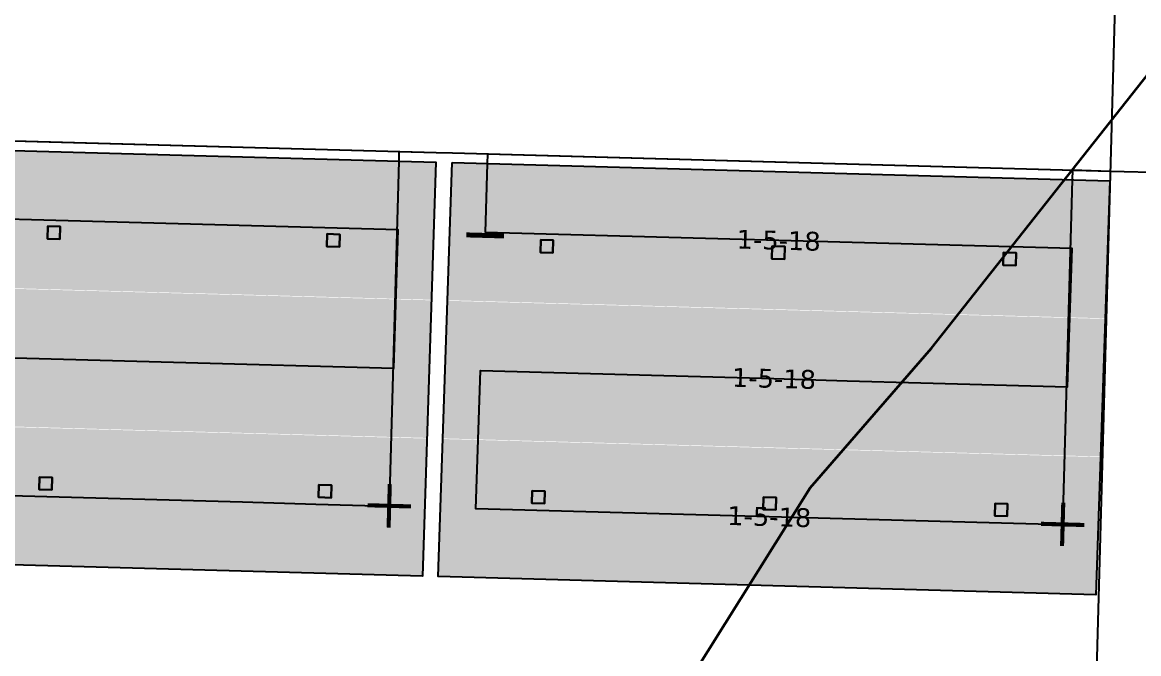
# Model space of a CAD drawing. Header units: metres. Extents: x 1477905 to 1478744, y 4202276 to 4202610.
# Drawn here: x 1478178.36 to 1478196.2, y 4202397.47 to 4202407.56 of the extents above; entities that cross this region are included whole.
import ezdxf

# ---------------------------------------------------------------- set-up
doc = ezdxf.new("R2010")
doc.units = ezdxf.units.M
doc.layers.add('Nouveau Terrain - CN - Courbes', color=22, linetype='Continuous', lineweight=0)
doc.layers.add('PVcase AlignmentLine', color=130, linetype='Continuous', plot=False)
for name, color, linetype in [('PVcase Device Coloring', 7, 'Continuous'), ('PVcase Polarity Symbols', 7, 'Continuous'), ('PVcase Poles', 7, 'Continuous'), ('PVcase PV Area', 30, 'Continuous'), ('PVcase PV Modules (full frames)', 142, 'Continuous'), ('PVcase PV Modules (optimised)', 142, 'Continuous'), ('PVcase String Cables', 150, 'Continuous'), ('PVcase Stringing Numbers', 7, 'Continuous'), ('PVcase Strings', 92, 'Continuous')]:
    doc.layers.add(name, color=color, linetype=linetype)
doc.styles.get("Standard").update_dxf_attribs({"font": 'verdana.ttf'})
doc.styles.add('UBS-Style de texte', font='verdana.ttf')

# ---------------------------------------------------------------- blocks, each defined once
blk = doc.blocks.new('3P9@15DEG F FX ID1 PVBlock')
at = {"layer": 'PVcase PV Modules (optimised)', "color": 0}
blk.add_polyline3d([(0, 0, 1.773945735132677), (10.51400162759372, -0.289989266967853, 1.773945735132681), (10.33147062642251, -6.907928142661405, 3.503197731902218e-15), (-0.1825310011712116, -6.617938875693552, 0)], close=True, dxfattribs=at)
blk = doc.blocks.new('3P18@15DEG F FX ID1 PVBlock')
at = {"layer": 'PVcase PV Modules (optimised)', "color": 0}
blk.add_polyline3d([(0, 0, 1.773945735132677), (21.06698842950539, -0.5810537936249766, 1.773945735132684), (20.88445742833417, -7.198992669318528, 7.019385073192552e-15), (-0.1825310011712116, -6.617938875693552, 0)], close=True, dxfattribs=at)

msp = doc.modelspace()

# ---------------------------------------------------------------- hatches: boundary and pattern name
at = {"layer": 'PVcase Device Coloring', "true_color": 0x139700, "transparency": 33554582}
for points in [[(1478168.593890336, 4202405.776313019), (1478168.522145001, 4202403.57707603), (1478184.896023168, 4202403.125464065), (1478184.967768502, 4202405.324701054)], [(1478185.228123919, 4202405.317520129), (1478185.152905136, 4202403.118378941), (1478195.663701091, 4202402.82847809), (1478195.738919874, 4202405.027619278)], [(1478169.694176942, 4202403.535086997), (1478169.622431608, 4202401.335850008), (1478184.823962885, 4202400.916572831), (1478184.895708219, 4202403.11580982)], [(1478185.15257494, 4202403.108725117), (1478185.077356156, 4202400.909583929), (1478195.588152111, 4202400.619683078), (1478195.663370894, 4202402.818824266)], [(1478152.990563536, 4202401.784914727), (1478152.918818201, 4202399.585677738), (1478184.751902602, 4202398.707681596), (1478184.823647936, 4202400.906918585)], [(1478185.07702596, 4202400.899930106), (1478185.001807177, 4202398.700788918), (1478195.512603131, 4202398.410888067), (1478195.587821915, 4202400.610029255)]]:
    msp.add_hatch(color=84, dxfattribs=at).paths.add_polyline_path(points, flags=0)

# ---------------------------------------------------------------- linework, layer by layer
at = {"layer": 'Nouveau Terrain - CN - Courbes', "linetype": 'Continuous', "lineweight": 35}
msp.add_polyline3d([(1478113.089955006, 4202394.656081598, 80), (1478114.871404841, 4202391.113305584, 80), (1478117.07712015, 4202386.019406037, 80), (1478118.708038083, 4202383.220201635, 80), (1478120.217768105, 4202381.848457693, 80), (1478124.936661209, 4202379.170864936, 80), (1478128.488667265, 4202376.942604651, 80), (1478146.541307, 4202371.499062004, 80), (1478150.382752854, 4202370.897508643, 80), (1478154.257961137, 4202370.857641023, 80), (1478158.166931851, 4202371.379459148, 80), (1478163.243427384, 4202372.797806688, 80), (1478167.362408115, 4202374.391370058, 80), (1478170.702755752, 4202376.232581834, 80), (1478177.097571448, 4202380.604753485, 80), (1478179.79088818, 4202382.881526322, 80), (1478185.739123599, 4202391.800957453, 80), (1478190.94616352, 4202400.117063072, 80), (1478192.88895124, 4202402.352852366, 80), (1478208.666926566, 4202422.322712625, 80)], dxfattribs=at)
at = {"layer": 'PVcase AlignmentLine'}
msp.add_lwpolyline([(1478196.779234952, 4202442.745830558), (1478193.703769114, 4202331.24014277)], dxfattribs=at)
at = {"layer": 'PVcase Poles'}
for points in [[(1478178.758170777, 4202404.099438613, 79.26534990990055), (1478178.76368493, 4202404.299362585, 79.26534990990055), (1478178.76368493, 4202404.299362585, 82.67067610715006), (1478178.758170777, 4202404.099438613, 82.61707679702161), (1478178.758170777, 4202404.099438613, 79.26534990990055), (1478178.958094748, 4202404.093924461, 79.26534990990055), (1478178.958094748, 4202404.093924461, 82.61331642617039), (1478178.758170777, 4202404.099438613, 82.61707679702161), (1478178.958094748, 4202404.093924461, 82.61331642617039), (1478178.963608901, 4202404.293848433, 82.66691573629882), (1478178.963608901, 4202404.293848433, 79.26534990990055), (1478178.958094748, 4202404.093924461, 79.26534990990055), (1478178.963608901, 4202404.293848433, 79.26534990990055), (1478178.76368493, 4202404.299362585, 79.26534990990055), (1478178.963608901, 4202404.293848433, 79.26534990990055), (1478178.963608901, 4202404.293848433, 82.66691573629882), (1478178.76368493, 4202404.299362585, 82.67067610715006)], [(1478183.224682498, 4202403.976246653, 79.19680220688221), (1478183.230196651, 4202404.176170625, 79.19680220688221), (1478183.230196651, 4202404.176170625, 82.58666546874782), (1478183.224682498, 4202403.976246653, 82.53306615861939), (1478183.224682498, 4202403.976246653, 79.19680220688221), (1478183.424606469, 4202403.970732501, 79.19680220688221), (1478183.424606469, 4202403.970732501, 82.52930578776817), (1478183.224682498, 4202403.976246653, 82.53306615861939), (1478183.424606469, 4202403.970732501, 82.52930578776817), (1478183.430120622, 4202404.170656472, 82.5829050978966), (1478183.430120622, 4202404.170656472, 79.19680220688221), (1478183.424606469, 4202403.970732501, 79.19680220688221), (1478183.430120622, 4202404.170656472, 79.19680220688221), (1478183.230196651, 4202404.176170625, 79.19680220688221), (1478183.430120622, 4202404.170656472, 79.19680220688221), (1478183.430120622, 4202404.170656472, 82.5829050978966), (1478183.230196651, 4202404.176170625, 82.58666546874782)], [(1478186.638034676, 4202403.882102148, 79.15031480075994), (1478186.643548828, 4202404.082026119, 79.15031480075994), (1478186.643548828, 4202404.082026119, 82.51462451336772), (1478186.638034676, 4202403.882102148, 82.46101833037667), (1478186.638034676, 4202403.882102148, 79.15031480075994), (1478186.837958646, 4202403.876587995, 79.15031480075994), (1478186.837958646, 4202403.876587995, 82.45607841019047), (1478186.638034676, 4202403.882102148, 82.46101833037667), (1478186.837958646, 4202403.876587995, 82.45607841019047), (1478186.843472799, 4202404.076511967, 82.50968459318152), (1478186.843472799, 4202404.076511967, 79.15031480075994), (1478186.837958646, 4202403.876587995, 79.15031480075994), (1478186.843472799, 4202404.076511967, 79.15031480075994), (1478186.643548828, 4202404.082026119, 79.15031480075994), (1478186.843472799, 4202404.076511967, 79.15031480075994), (1478186.843472799, 4202404.076511967, 82.50968459318152), (1478186.643548828, 4202404.082026119, 82.51462451336772)], [(1478190.336499766, 4202403.780093871, 79.08596759407439), (1478190.342013919, 4202403.980017843, 79.08596759407439), (1478190.342013919, 4202403.980017843, 82.42323916210286), (1478190.336499766, 4202403.780093871, 82.3696329791118), (1478190.336499766, 4202403.780093871, 79.08596759407439), (1478190.536423737, 4202403.774579719, 79.08596759407439), (1478190.536423737, 4202403.774579719, 82.36469305892561), (1478190.336499766, 4202403.780093871, 82.3696329791118), (1478190.536423737, 4202403.774579719, 82.36469305892561), (1478190.54193789, 4202403.97450369, 82.41829924191666), (1478190.54193789, 4202403.97450369, 79.08596759407439), (1478190.536423737, 4202403.774579719, 79.08596759407439), (1478190.54193789, 4202403.97450369, 79.08596759407439), (1478190.342013919, 4202403.980017843, 79.08596759407439), (1478190.54193789, 4202403.97450369, 79.08596759407439), (1478190.54193789, 4202403.97450369, 82.41829924191666), (1478190.342013919, 4202403.980017843, 82.42323916210286)], [(1478194.034964857, 4202403.678085595, 78.99654107995744), (1478194.04047901, 4202403.878009567, 78.99654107995744), (1478194.04047901, 4202403.878009567, 82.33185381108815), (1478194.034964857, 4202403.678085595, 82.2782476280971), (1478194.034964857, 4202403.678085595, 78.99654107995744), (1478194.234888828, 4202403.672571443, 78.99654107995744), (1478194.234888828, 4202403.672571443, 82.2733077079109), (1478194.034964857, 4202403.678085595, 82.2782476280971), (1478194.234888828, 4202403.672571443, 82.2733077079109), (1478194.24040298, 4202403.872495415, 82.32691389090195), (1478194.24040298, 4202403.872495415, 78.99654107995744), (1478194.234888828, 4202403.672571443, 78.99654107995744), (1478194.24040298, 4202403.872495415, 78.99654107995744), (1478194.04047901, 4202403.878009567, 78.99654107995744), (1478194.24040298, 4202403.872495415, 78.99654107995744), (1478194.24040298, 4202403.872495415, 82.32691389090195), (1478194.04047901, 4202403.878009567, 82.33185381108815)], [(1478178.627388521, 4202400.090520406, 79.21361822110964), (1478178.632902673, 4202400.290444378, 79.21361822110964), (1478178.632902673, 4202400.290444378, 81.59612181209604), (1478178.627388521, 4202400.090520406, 81.5425225019676), (1478178.627388521, 4202400.090520406, 79.21361822110964), (1478178.827312492, 4202400.085006254, 79.21361822110964), (1478178.827312492, 4202400.085006254, 81.53876213111637), (1478178.627388521, 4202400.090520406, 81.5425225019676), (1478178.827312492, 4202400.085006254, 81.53876213111637), (1478178.832826644, 4202400.284930225, 81.5923614412448), (1478178.832826644, 4202400.284930225, 79.21361822110964), (1478178.827312492, 4202400.085006254, 79.21361822110964), (1478178.832826644, 4202400.284930225, 79.21361822110964), (1478178.632902673, 4202400.290444378, 79.21361822110964), (1478178.832826644, 4202400.284930225, 79.21361822110964), (1478178.832826644, 4202400.284930225, 81.5923614412448), (1478178.632902673, 4202400.290444378, 81.59612181209604)], [(1478183.093900242, 4202399.967328447, 79.1435174596044), (1478183.099414395, 4202400.167252419, 79.1435174596044), (1478183.099414395, 4202400.167252419, 81.51211117394114), (1478183.093900242, 4202399.967328447, 81.4585118638127), (1478183.093900242, 4202399.967328447, 79.1435174596044), (1478183.293824213, 4202399.961814295, 79.1435174596044), (1478183.293824213, 4202399.961814295, 81.45475149296146), (1478183.093900242, 4202399.967328447, 81.4585118638127), (1478183.293824213, 4202399.961814295, 81.45475149296146), (1478183.299338365, 4202400.161738266, 81.50835080308991), (1478183.299338365, 4202400.161738266, 79.1435174596044), (1478183.293824213, 4202399.961814295, 79.1435174596044), (1478183.299338365, 4202400.161738266, 79.1435174596044), (1478183.099414395, 4202400.167252419, 79.1435174596044), (1478183.299338365, 4202400.161738266, 79.1435174596044), (1478183.299338365, 4202400.161738266, 81.50835080308991), (1478183.099414395, 4202400.167252419, 81.51211117394114)], [(1478186.500920781, 4202399.873358576, 79.09004514181507), (1478186.506434933, 4202400.073282547, 79.09004514181507), (1478186.506434933, 4202400.073282547, 81.44020798741404), (1478186.500920781, 4202399.873358576, 81.386601804423), (1478186.500920781, 4202399.873358576, 79.09004514181507), (1478186.700844752, 4202399.867844423, 79.09004514181507), (1478186.700844752, 4202399.867844423, 81.38166188423679), (1478186.500920781, 4202399.873358576, 81.386601804423), (1478186.700844752, 4202399.867844423, 81.38166188423679), (1478186.706358904, 4202400.067768395, 81.43526806722785), (1478186.706358904, 4202400.067768395, 79.09004514181507), (1478186.700844752, 4202399.867844423, 79.09004514181507), (1478186.706358904, 4202400.067768395, 79.09004514181507), (1478186.506434933, 4202400.073282547, 79.09004514181507), (1478186.706358904, 4202400.067768395, 79.09004514181507), (1478186.706358904, 4202400.067768395, 81.43526806722785), (1478186.506434933, 4202400.073282547, 81.44020798741404)], [(1478190.199385872, 4202399.771350299, 79.01461124332677), (1478190.204900024, 4202399.971274271, 79.01461124332677), (1478190.204900024, 4202399.971274271, 81.34882263614516), (1478190.199385872, 4202399.771350299, 81.2952164531541), (1478190.199385872, 4202399.771350299, 79.01461124332677), (1478190.399309843, 4202399.765836147, 79.01461124332677), (1478190.399309843, 4202399.765836147, 81.29027653296791), (1478190.199385872, 4202399.771350299, 81.2952164531541), (1478190.399309843, 4202399.765836147, 81.29027653296791), (1478190.404823995, 4202399.965760118, 81.34388271595896), (1478190.404823995, 4202399.965760118, 79.01461124332677), (1478190.399309843, 4202399.765836147, 79.01461124332677), (1478190.404823995, 4202399.965760118, 79.01461124332677), (1478190.204900024, 4202399.971274271, 79.01461124332677), (1478190.404823995, 4202399.965760118, 79.01461124332677), (1478190.404823995, 4202399.965760118, 81.34388271595896), (1478190.204900024, 4202399.971274271, 81.34882263614516)], [(1478193.897850963, 4202399.669342023, 78.9103576090988), (1478193.903365115, 4202399.869265995, 78.9103576090988), (1478193.903365115, 4202399.869265995, 81.25743728513447), (1478193.897850963, 4202399.669342023, 81.20383110214343), (1478193.897850963, 4202399.669342023, 78.9103576090988), (1478194.097774934, 4202399.663827871, 78.9103576090988), (1478194.097774934, 4202399.663827871, 81.19889118195722), (1478193.897850963, 4202399.669342023, 81.20383110214343), (1478194.097774934, 4202399.663827871, 81.19889118195722), (1478194.103289086, 4202399.863751843, 81.25249736494828), (1478194.103289086, 4202399.863751843, 78.9103576090988), (1478194.097774934, 4202399.663827871, 78.9103576090988), (1478194.103289086, 4202399.863751843, 78.9103576090988), (1478193.903365115, 4202399.869265995, 78.9103576090988), (1478194.103289086, 4202399.863751843, 78.9103576090988), (1478194.103289086, 4202399.863751843, 81.25249736494828), (1478193.903365115, 4202399.869265995, 81.25743728513447)]]:
    msp.add_polyline3d(points, dxfattribs=at)
at = {"layer": 'PVcase PV Area', "color": 92, "lineweight": 0, "ltscale": 0.3}
msp.add_lwpolyline([(1478081.195897831, 4202309.408074516, -0.05134033259658074), (1478078.780944264, 4202309.865308243), (1478063.362561366, 4202314.461482239, 0.05805379121474256), (1478060.627146449, 4202314.941552777, 0.01764863790454796), (1478045.521908471, 4202315.280897629), (1477980.304835158, 4202315.382556441), (1477969.227141967, 4202315.399824084, -0.5981483022966041), (1477963.409771807, 4202326.276816209), (1477966.523975583, 4202330.958387922), (1477988.681383842, 4202364.267542757), (1478000.256834568, 4202382.239012351), (1478010.317299969, 4202397.723511036), (1478024.479096755, 4202416.97208983), (1478037.541256056, 4202436.830169353), (1478046.880113991, 4202449.340671219), (1478048.925549185, 4202451.178073373), (1478191.473299444, 4202447.246428729, 0.1064139140517762), (1478196.779234951, 4202442.745830558), (1478193.703769114, 4202331.24014277), (1478155.058289575, 4202322.182856176, 0.2166355322477609), (1478133.90654308, 4202308.191252904, -0.2264994037307809), (1478128.45885733, 4202305.403806316), (1478120.587080255, 4202306.0704303)], format="xyb", close=True, dxfattribs=at)
at = {"layer": 'PVcase String Cables'}
for points in [[(1478195.321906073, 4202415.617837013, 82.8334404731007), (1478196.031156471, 4202415.598274995, 82.82135230132256), (1478196.031156471, 4202415.598274995, 79.2095591143313), (1478196.92085816, 4202415.573735904, 79.2), (1478196.84932561, 4202412.968544133, 79.2), (1478196.777793061, 4202410.363352362, 79.19999999999999), (1478196.706260512, 4202407.758160591, 79.2), (1478196.634727962, 4202405.15296882, 79.15788280688861), (1478195.744047544, 4202405.177534896, 79.18287926588822), (1478195.744047544, 4202405.177534896, 82.61126678904363), (1478185.233251589, 4202405.467435745, 82.87097798144063), (1478184.972659387, 4202405.474623202, 82.87512756556511), (1478163.909393663, 4202406.055574316, 83.27130662113949), (1478163.622408963, 4202406.063489711, 83.27690911967107), (1478142.555449153, 4202406.644542712, 83.24217069958777), (1478142.285561313, 4202406.651986554, 83.23938589041713), (1478121.806239898, 4202407.216831756, 82.979859128673), (1478121.802104284, 4202407.066888788, 82.97985267938674), (1478121.649906345, 4202401.548721196, 81.5005831593982)], [(1478195.321906073, 4202415.617837013, 82.8334404731007), (1478196.031156471, 4202415.598274995, 82.82135230132256), (1478196.031156471, 4202415.598274995, 79.2095591143313), (1478196.92085816, 4202415.573735904, 79.2), (1478196.84932561, 4202412.968544133, 79.2), (1478196.777793061, 4202410.363352362, 79.19999999999999), (1478196.706260512, 4202407.758160591, 79.2), (1478196.634727962, 4202405.15296882, 79.15788280688861), (1478195.744047544, 4202405.177534896, 79.18287926588822), (1478195.744047544, 4202405.177534896, 82.61126678904363), (1478185.233251589, 4202405.467435746, 82.87097798144141), (1478184.972659387, 4202405.474623203, 82.87512756556568), (1478163.909393663, 4202406.055574317, 83.27130662113625), (1478163.622408963, 4202406.063489713, 83.27690911967137), (1478142.555449153, 4202406.644542715, 83.24217069958765), (1478142.285561313, 4202406.651986558, 83.23938589041597), (1478135.860763834, 4202406.829190478, 83.1579668408954), (1478135.85662822, 4202406.679247504, 83.15796039160792), (1478135.826295158, 4202405.579476221, 82.86314184691729)], [(1478195.321906073, 4202415.617837013, 82.8334404731007), (1478196.031156471, 4202415.598274995, 82.82135230132256), (1478196.031156471, 4202415.598274995, 79.2095591143313), (1478196.92085816, 4202415.573735904, 79.2), (1478196.84932561, 4202412.968544133, 79.2), (1478196.777793061, 4202410.363352362, 79.19999999999999), (1478196.706260512, 4202407.75816059, 79.2), (1478196.634727962, 4202405.152968819, 79.1578828068684), (1478195.744047544, 4202405.177534895, 79.18287926586801), (1478195.744047544, 4202405.177534895, 82.61126678904283), (1478185.233251589, 4202405.467435745, 82.87097798144063), (1478184.972659387, 4202405.474623202, 82.87512756556511), (1478163.909393663, 4202406.055574317, 83.27130662113568), (1478163.622408963, 4202406.063489713, 83.27690911967137), (1478142.555449153, 4202406.644542715, 83.24217069958765), (1478142.285561313, 4202406.651986558, 83.23938589041597), (1478137.040721996, 4202406.796645761, 83.17292000826595), (1478137.036586382, 4202406.646702787, 83.17291355897875), (1478136.945320882, 4202403.33773335, 82.28586952676669)], [(1478195.321906073, 4202415.617837013, 82.8334404731007), (1478196.031156471, 4202415.598274995, 82.82135230132256), (1478196.031156471, 4202415.598274995, 79.2095591143313), (1478196.92085816, 4202415.573735904, 79.2), (1478196.849325611, 4202412.968544133, 79.2), (1478196.777793061, 4202410.363352362, 79.19999999999999), (1478196.706260512, 4202407.758160592, 79.2), (1478196.634727962, 4202405.152968821, 79.15788280690242), (1478195.744047544, 4202405.177534897, 79.18287926590843), (1478195.744047544, 4202405.177534897, 82.6112667890444), (1478185.233251589, 4202405.467435746, 82.87097798144221), (1478184.972659387, 4202405.474623204, 82.87512756556625), (1478163.909393663, 4202406.055574318, 83.27130662113683), (1478163.622408963, 4202406.063489714, 83.27690911967133), (1478142.555449153, 4202406.644542716, 83.2421706995876), (1478142.285561313, 4202406.651986558, 83.23938589041597), (1478137.033223853, 4202406.79685257, 83.17282498710492), (1478137.029088239, 4202406.646909595, 83.17281853781772), (1478136.998755177, 4202405.547138312, 82.87799999313003)], [(1478195.321906073, 4202415.617837013, 82.8334404731007), (1478196.031156471, 4202415.598274995, 82.82135230132256), (1478196.031156471, 4202415.598274995, 79.2095591143313), (1478196.92085816, 4202415.573735904, 79.2), (1478196.84932561, 4202412.968544133, 79.2), (1478196.777793061, 4202410.363352362, 79.19999999999999), (1478196.706260512, 4202407.758160591, 79.2), (1478196.634727962, 4202405.15296882, 79.15788280688861), (1478195.744047544, 4202405.177534896, 79.18287926588822), (1478195.744047544, 4202405.177534896, 82.61126678904363), (1478185.233251589, 4202405.467435746, 82.87097798144141), (1478184.972659387, 4202405.474623203, 82.87512756556568), (1478163.909393663, 4202406.055574317, 83.27130662113625), (1478163.622408963, 4202406.063489714, 83.27690911967133), (1478142.555449153, 4202406.644542716, 83.2421706995876), (1478142.285561313, 4202406.651986558, 83.23938589041597), (1478138.213182015, 4202406.764307854, 83.18777815448426), (1478138.209046401, 4202406.614364879, 83.18777170519708), (1478138.117780901, 4202403.305395441, 82.30072767272998)], [(1478195.321906073, 4202415.617837013, 82.8334404731007), (1478196.031156471, 4202415.598274995, 82.82135230132256), (1478196.031156471, 4202415.598274995, 79.2095591143313), (1478196.92085816, 4202415.573735904, 79.2), (1478196.84932561, 4202412.968544133, 79.2), (1478196.777793061, 4202410.363352362, 79.19999999999999), (1478196.706260512, 4202407.758160591, 79.2), (1478196.634727962, 4202405.15296882, 79.15788280688861), (1478195.744047544, 4202405.177534896, 79.18287926588822), (1478195.744047544, 4202405.177534896, 82.61126678904363), (1478185.233251589, 4202405.467435746, 82.87097798144141), (1478184.972659387, 4202405.474623202, 82.87512756556511), (1478163.909393663, 4202406.055574317, 83.27130662113568), (1478163.622408963, 4202406.063489713, 83.27690911967137), (1478152.505156227, 4202406.370117395, 83.25857729584796), (1478152.501020613, 4202406.220174423, 83.25857718664632), (1478152.348822674, 4202400.702006832, 81.77942433463447)], [(1478195.321906073, 4202415.617837013, 82.8334404731007), (1478196.031156471, 4202415.598274995, 82.82135230132256), (1478196.031156471, 4202415.598274995, 79.2095591143313), (1478196.92085816, 4202415.573735904, 79.2), (1478196.84932561, 4202412.968544133, 79.2), (1478196.777793061, 4202410.363352362, 79.19999999999999), (1478196.706260512, 4202407.75816059, 79.2), (1478196.634727962, 4202405.152968819, 79.1578828068684), (1478195.744047544, 4202405.177534895, 79.18287926586801), (1478195.744047544, 4202405.177534895, 82.61126678904283), (1478185.233251589, 4202405.467435745, 82.87097798144063), (1478184.972659387, 4202405.474623202, 82.87512756556511), (1478163.909393663, 4202406.055574317, 83.27130662113625), (1478163.622408963, 4202406.063489713, 83.27690911967137), (1478153.677708723, 4202406.337776938, 83.26051077944334), (1478153.673573109, 4202406.187833965, 83.26051067024174), (1478153.52137517, 4202400.669666373, 81.78135781822941)], [(1478195.321906073, 4202415.617837013, 82.8334404731007), (1478196.031156471, 4202415.598274995, 82.82135230132256), (1478196.031156471, 4202415.598274995, 79.2095591143313), (1478196.92085816, 4202415.573735904, 79.2), (1478196.84932561, 4202412.968544133, 79.2), (1478196.777793061, 4202410.363352362, 79.19999999999999), (1478196.706260512, 4202407.758160591, 79.2), (1478196.634727962, 4202405.15296882, 79.15788280688861), (1478195.744047544, 4202405.177534896, 79.18287926588822), (1478195.744047544, 4202405.177534896, 82.61126678904363), (1478185.233251589, 4202405.467435742, 82.87097798144401), (1478184.972659386, 4202405.4746232, 82.87512756556777), (1478167.986823757, 4202405.943113706, 83.19461422095353), (1478167.982688143, 4202405.793170737, 83.19460001506553), (1478167.952355081, 4202404.693399454, 82.89975302091325)], [(1478195.321906073, 4202415.617837013, 82.8334404731007), (1478196.031156471, 4202415.598274995, 82.82135230132256), (1478196.031156471, 4202415.598274995, 79.2095591143313), (1478196.92085816, 4202415.573735904, 79.2), (1478196.84932561, 4202412.968544133, 79.2), (1478196.777793061, 4202410.363352362, 79.19999999999999), (1478196.706260512, 4202407.75816059, 79.2), (1478196.634727962, 4202405.152968819, 79.1578828068684), (1478195.744047544, 4202405.177534895, 79.18287926586801), (1478195.744047544, 4202405.177534895, 82.61126678904283), (1478185.233251589, 4202405.467435742, 82.87097798144401), (1478184.972659386, 4202405.474623199, 82.8751275655672), (1478169.148042802, 4202405.911085838, 83.17277284694663), (1478169.143907188, 4202405.761142869, 83.172758641063), (1478169.052641688, 4202402.45217343, 82.2856290103267)], [(1478195.321906073, 4202415.617837013, 82.8334404731007), (1478196.031156471, 4202415.598274995, 82.82135230132256), (1478196.031156471, 4202415.598274995, 79.2095591143313), (1478196.92085816, 4202415.573735904, 79.2), (1478196.849325611, 4202412.968544133, 79.2), (1478196.777793061, 4202410.363352362, 79.19999999999999), (1478196.706260512, 4202407.758160591, 79.2), (1478196.634727962, 4202405.15296882, 79.15788280688221), (1478195.744047544, 4202405.177534896, 79.18287926588822), (1478195.744047544, 4202405.177534896, 82.61126678904363), (1478185.233251589, 4202405.467435742, 82.87097798144401), (1478184.972659387, 4202405.4746232, 82.87512756556339), (1478169.159170647, 4202405.910778919, 83.1725635432685), (1478169.155035033, 4202405.760835949, 83.17254933738428), (1478169.12470197, 4202404.661064665, 82.87770234302205)], [(1478195.321906073, 4202415.617837013, 82.8334404731007), (1478196.031156471, 4202415.598274995, 82.82135230132256), (1478196.031156471, 4202415.598274995, 79.2095591143313), (1478196.92085816, 4202415.573735904, 79.2), (1478196.84932561, 4202412.968544133, 79.2), (1478196.777793061, 4202410.363352362, 79.19999999999999), (1478196.706260512, 4202407.758160591, 79.2), (1478196.634727962, 4202405.15296882, 79.15788280688861), (1478195.744047544, 4202405.177534896, 79.18287926588822), (1478195.744047544, 4202405.177534896, 82.61126678904363), (1478185.233251589, 4202405.467435742, 82.87097798144401), (1478184.972659386, 4202405.4746232, 82.87512756556777), (1478170.320389692, 4202405.878751051, 83.15072216926107), (1478170.316254077, 4202405.728808081, 83.15070796337689), (1478170.224988577, 4202402.419838643, 82.2635783327667)], [(1478195.321906073, 4202415.617837013, 82.8334404731007), (1478196.031156471, 4202415.598274995, 82.82135230132256), (1478196.031156471, 4202415.598274995, 79.2095591143313), (1478196.92085816, 4202415.573735904, 79.2), (1478196.849325611, 4202412.968544133, 79.2), (1478196.777793061, 4202410.363352362, 79.19999999999999), (1478196.706260512, 4202407.758160591, 79.2), (1478196.634727962, 4202405.15296882, 79.15788280688221), (1478195.744047544, 4202405.177534896, 79.18287926588822), (1478195.744047544, 4202405.177534896, 82.61126678904363), (1478185.233251589, 4202405.467435743, 82.87097798143905), (1478184.972659387, 4202405.4746232, 82.87512756556396), (1478184.37742452, 4202405.491040519, 82.88632334073574), (1478184.373288906, 4202405.341097543, 82.88630913484755), (1478184.221090967, 4202399.82292995, 81.40689686799186)], [(1478195.321906073, 4202415.617837013, 82.8334404731007), (1478196.031156471, 4202415.598274995, 82.82135230132256), (1478196.031156471, 4202415.598274995, 79.2095591143313), (1478196.92085816, 4202415.573735904, 79.2), (1478196.849325611, 4202412.968544133, 79.2), (1478196.777793061, 4202410.363352362, 79.19999999999999), (1478196.706260512, 4202407.758160591, 79.2), (1478196.634727962, 4202405.15296882, 79.15788280688221), (1478195.744047544, 4202405.177534895, 79.18287926586801), (1478195.744047544, 4202405.177534895, 82.61126678904283), (1478185.791594852, 4202405.452035937, 82.85718188121533), (1478185.787459238, 4202405.302092964, 82.85715736851589), (1478185.757126175, 4202404.202321679, 82.56227256689353)], [(1478195.321906073, 4202415.617837013, 82.8334404731007), (1478196.031156471, 4202415.598274995, 82.82135230132256), (1478196.031156471, 4202415.598274995, 79.2095591143313), (1478196.92085816, 4202415.573735904, 79.2), (1478196.849325611, 4202412.968544133, 79.2), (1478196.777793061, 4202410.363352362, 79.19999999999999), (1478196.706260512, 4202407.75816059, 79.2), (1478196.634727962, 4202405.152968819, 79.15788280686199), (1478195.744047544, 4202405.177534894, 79.1828792658478), (1478195.744047544, 4202405.177534894, 82.61126678904205), (1478195.139934429, 4202405.194197086, 82.62619381627889), (1478195.135798814, 4202405.044254108, 82.62616930358125), (1478194.983600876, 4202399.526086517, 81.1465673367814)]]:
    msp.add_polyline3d(points, dxfattribs=at)
at = {"layer": 'PVcase Strings'}
for points in [[(1478177.259069914, 4202402.225829914), (1478178.431416803, 4202402.193495126), (1478179.603763692, 4202402.161160338), (1478180.776110582, 4202402.128825549), (1478181.948457471, 4202402.096490761), (1478183.120804361, 4202402.064155973), (1478184.29315125, 4202402.031821185), (1478184.365211533, 4202404.240712419), (1478183.192864643, 4202404.273047208), (1478182.020517754, 4202404.305381996), (1478180.848170865, 4202404.337716783), (1478179.675823975, 4202404.370051572), (1478178.503477086, 4202404.40238636), (1478177.331130196, 4202404.434721149)], [(1478194.983600876, 4202399.526086517), (1478193.811404293, 4202399.558417159), (1478192.639207711, 4202399.590747802), (1478191.467011128, 4202399.623078444), (1478190.294814546, 4202399.655409086), (1478189.122617963, 4202399.687739729), (1478187.950421381, 4202399.720070371), (1478186.778224798, 4202399.752401014), (1478185.606028216, 4202399.784731656), (1478185.681577195, 4202401.993526667), (1478186.853773778, 4202401.961196025), (1478188.02597036, 4202401.928865382), (1478189.198166943, 4202401.89653474), (1478190.370363525, 4202401.864204098), (1478191.542560108, 4202401.831873455), (1478192.71475669, 4202401.799542813), (1478193.886953273, 4202401.76721217), (1478195.059149855, 4202401.734881528), (1478195.134698835, 4202403.94367654), (1478193.962502253, 4202403.976007182), (1478192.79030567, 4202404.008337825), (1478191.618109087, 4202404.040668467), (1478190.445912505, 4202404.07299911), (1478189.273715923, 4202404.105329752), (1478188.10151934, 4202404.137660394), (1478186.929322758, 4202404.169991037), (1478185.757126175, 4202404.202321679)], [(1478184.221090967, 4202399.82292995), (1478183.048744078, 4202399.855264739), (1478181.876397188, 4202399.887599527), (1478180.704050299, 4202399.919934315), (1478179.53170341, 4202399.952269103), (1478178.35935652, 4202399.984603891), (1478177.187009631, 4202400.01693868), (1478176.014662741, 4202400.049273468), (1478174.842315852, 4202400.081608255), (1478173.669968962, 4202400.113943044), (1478172.497622073, 4202400.146277832), (1478171.325275184, 4202400.178612621), (1478170.152928294, 4202400.210947408), (1478168.980581405, 4202400.243282196), (1478167.808234516, 4202400.275616985), (1478166.635887626, 4202400.307951773), (1478165.463540737, 4202400.340286561), (1478164.291193847, 4202400.372621349), (1478162.90179514, 4202400.410942701), (1478161.729242644, 4202400.443283159)]]:
    msp.add_lwpolyline(points, dxfattribs=at)

# ---------------------------------------------------------------- block references
at = {"layer": 'PVcase PV Modules (full frames)', "extrusion": (0.01879138551887995, -0.0005182898295953066, 0.9998232919901063), "rotation": 271.5798884593579}
msp.add_blockref('3P18@15DEG F FX ID1 PVBlock', (4241562.483263121, -1361496.261432491, 25680.16619505291), dxfattribs=at)
at = {"layer": 'PVcase PV Modules (full frames)', "extrusion": (0.02468268342909236, -0.0006807791674310603, 0.9996951043585561), "rotation": 271.5798884593579}
msp.add_blockref('3P9@15DEG F FX ID1 PVBlock', (4241562.483263121, -1361342.547753572, 33705.73980732049), dxfattribs=at)

# ---------------------------------------------------------------- texts
at = {"layer": 'PVcase Polarity Symbols', "color": 7, "insert": (1478185.757126175, 4202404.202321679), "char_height": 0.7000000000000001, "attachment_point": 5, "rotation": 358.42011154064215}
msp.add_mtext('−', dxfattribs=at)
at = {"layer": 'PVcase Polarity Symbols', "color": 1, "char_height": 0.7000000000000001, "attachment_point": 5, "rotation": 358.42011154064215}
for insert in [(1478184.221090967, 4202399.82292995), (1478194.983600876, 4202399.526086517)]:
    msp.add_mtext('＋', dxfattribs=dict(at, insert=insert))
at = {"layer": 'PVcase Stringing Numbers', "color": 18, "true_color": 0x000000, "char_height": 0.3, "attachment_point": 5, "rotation": 358.42011154064215, "style": 'UBS-Style de texte', "bg_fill": 1, "box_fill_scale": 1.5, "bg_fill_color": 7, "bg_fill_true_color": 16777215, "bg_fill_transparency": 0}
for insert in [(1478190.445912505, 4202404.07299911), (1478190.370363525, 4202401.864204098), (1478190.294814546, 4202399.655409086)]:
    msp.add_mtext('1-5-18', dxfattribs=dict(at, insert=insert))

doc.saveas('drawing.dxf')
